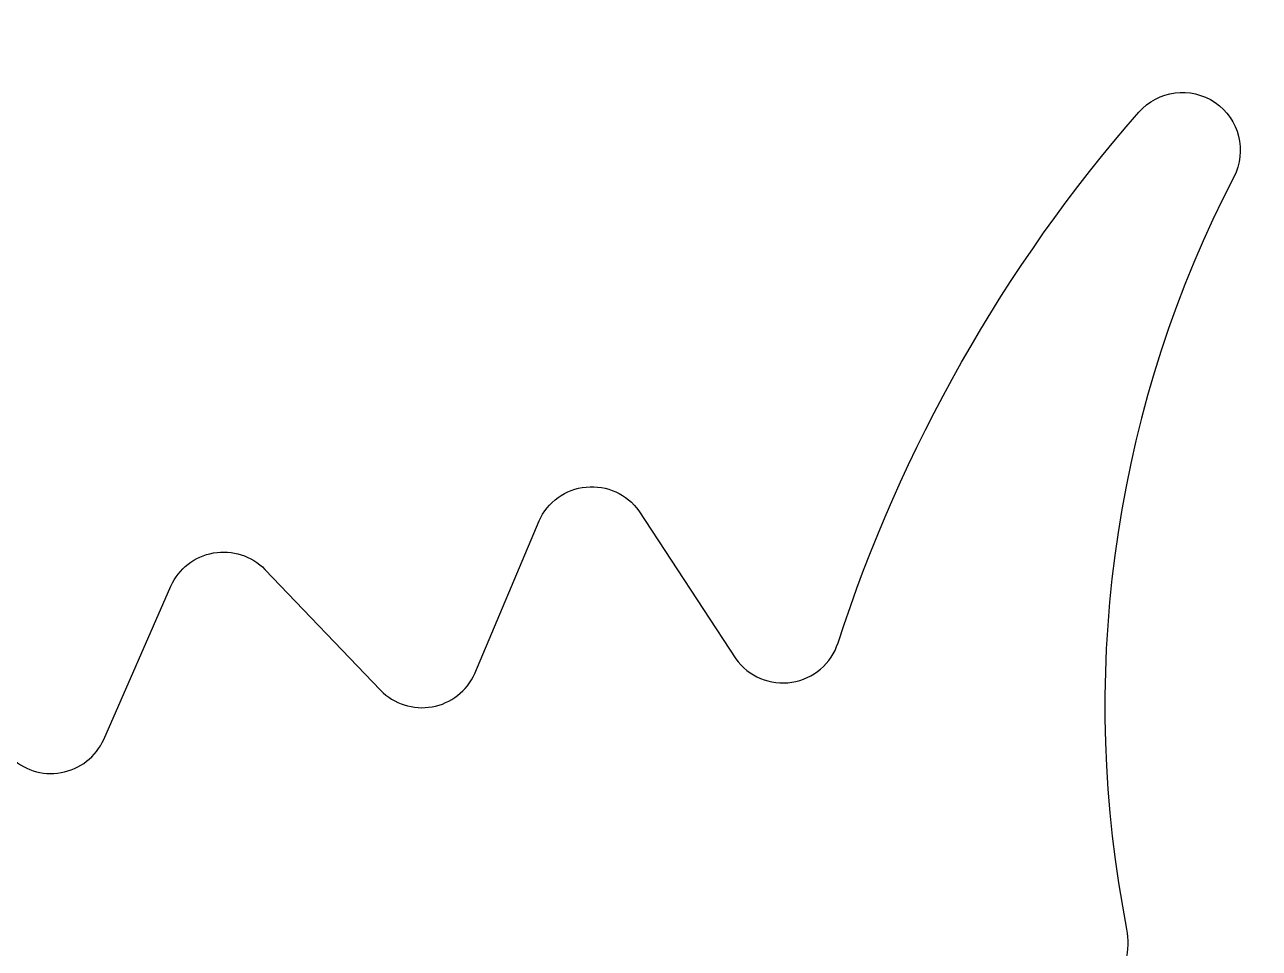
# Model space of a CAD drawing. Header units: millimetres. Extents: x -65527 to 8894748, y -37603 to 223697.
# Drawn here: x -29260.57 to -29254.08, y 101485.56 to 101490.42 of the extents above; entities that cross this region are included whole.
import ezdxf

# ---------------------------------------------------------------- set-up
doc = ezdxf.new("R2010")
doc.units = ezdxf.units.MM
doc.header["$LTSCALE"] = 10
doc.layers.add('Архитектура', color=251, linetype='Continuous')

msp = doc.modelspace()

# ---------------------------------------------------------------- linework, layer by layer
at = {"layer": 'Архитектура', "lineweight": 25, "transparency": 33554684}
msp.add_lwpolyline([(-29260.6539, 101486.5744, 0.527868), (-29260.1584, 101486.6622), (-29259.8058, 101487.4676, -0.527868), (-29259.3103, 101487.5555), (-29258.7024, 101486.9203, 0.527868), (-29258.2068, 101487.0081), (-29257.8692, 101487.8109, -0.57795), (-29257.3436, 101487.863), (-29256.8345, 101487.0864, 0.615334), (-29256.2967, 101487.1699, -0.101403), (-29254.7156, 101489.9589, -0.887085), (-29254.2154, 101489.618, 0.164997), (-29254.801, 101485.7852), (-29254.7798, 101485.6652, -0.414304), (-29255.1255, 101485.1705)], format="xyb", dxfattribs=at)
msp.add_lwpolyline([(-29260.6539, 101486.5744, 0.527868), (-29260.1584, 101486.6622), (-29259.8058, 101487.4676, -0.527868), (-29259.3103, 101487.5555), (-29258.7024, 101486.9203, 0.527868), (-29258.2068, 101487.0081), (-29257.8692, 101487.8109, -0.57795), (-29257.3436, 101487.863), (-29256.8345, 101487.0864, 0.615334), (-29256.2967, 101487.1699, -0.101403), (-29254.7156, 101489.9589, -0.887085), (-29254.2154, 101489.618, 0.164997), (-29254.801, 101485.7852), (-29254.7798, 101485.6652, -0.414304), (-29255.1255, 101485.1705)], format="xyb", dxfattribs=at)
msp.add_lwpolyline([(-29260.6539, 101486.5744, 0.527868), (-29260.1584, 101486.6622), (-29259.8058, 101487.4676, -0.527868), (-29259.3103, 101487.5555), (-29258.7024, 101486.9203, 0.527868), (-29258.2068, 101487.0081), (-29257.8692, 101487.8109, -0.57795), (-29257.3436, 101487.863), (-29256.8345, 101487.0864, 0.615334), (-29256.2967, 101487.1699, -0.101403), (-29254.7156, 101489.9589, -0.887085), (-29254.2154, 101489.618, 0.164997), (-29254.801, 101485.7852), (-29254.7798, 101485.6652, -0.414304), (-29255.1255, 101485.1705)], format="xyb", dxfattribs=at)
msp.add_lwpolyline([(-29260.6539, 101486.5744, 0.527868), (-29260.1584, 101486.6622), (-29259.8058, 101487.4676, -0.527868), (-29259.3103, 101487.5555), (-29258.7024, 101486.9203, 0.527868), (-29258.2068, 101487.0081), (-29257.8692, 101487.8109, -0.57795), (-29257.3436, 101487.863), (-29256.8345, 101487.0864, 0.615334), (-29256.2967, 101487.1699, -0.101403), (-29254.7156, 101489.9589, -0.887085), (-29254.2154, 101489.618, 0.164997), (-29254.801, 101485.7852), (-29254.7798, 101485.6652, -0.414304), (-29255.1255, 101485.1705)], format="xyb", dxfattribs=at)
msp.add_lwpolyline([(-29260.6539, 101486.5744, 0.527868), (-29260.1584, 101486.6622), (-29259.8058, 101487.4676, -0.527868), (-29259.3103, 101487.5555), (-29258.7024, 101486.9203, 0.527868), (-29258.2068, 101487.0081), (-29257.8692, 101487.8109, -0.57795), (-29257.3436, 101487.863), (-29256.8345, 101487.0864, 0.615334), (-29256.2967, 101487.1699, -0.101403), (-29254.7156, 101489.9589, -0.887085), (-29254.2154, 101489.618, 0.164997), (-29254.801, 101485.7852), (-29254.7798, 101485.6652, -0.414304), (-29255.1255, 101485.1705)], format="xyb", dxfattribs=at)
msp.add_lwpolyline([(-29260.6539, 101486.5744, 0.527868), (-29260.1584, 101486.6622), (-29259.8058, 101487.4676, -0.527868), (-29259.3103, 101487.5555), (-29258.7024, 101486.9203, 0.527868), (-29258.2068, 101487.0081), (-29257.8692, 101487.8109, -0.57795), (-29257.3436, 101487.863), (-29256.8345, 101487.0864, 0.615334), (-29256.2967, 101487.1699, -0.101403), (-29254.7156, 101489.9589, -0.887085), (-29254.2154, 101489.618, 0.164997), (-29254.801, 101485.7852), (-29254.7798, 101485.6652, -0.414304), (-29255.1255, 101485.1705)], format="xyb", dxfattribs=at)
msp.add_lwpolyline([(-29260.6539, 101486.5744, 0.527868), (-29260.1584, 101486.6622), (-29259.8058, 101487.4676, -0.527868), (-29259.3103, 101487.5555), (-29258.7024, 101486.9203, 0.527868), (-29258.2068, 101487.0081), (-29257.8692, 101487.8109, -0.57795), (-29257.3436, 101487.863), (-29256.8345, 101487.0864, 0.615334), (-29256.2967, 101487.1699, -0.101403), (-29254.7156, 101489.9589, -0.887085), (-29254.2154, 101489.618, 0.164997), (-29254.801, 101485.7852), (-29254.7798, 101485.6652, -0.414304), (-29255.1255, 101485.1705)], format="xyb", dxfattribs=at)
msp.add_lwpolyline([(-29260.6539, 101486.5744, 0.527868), (-29260.1584, 101486.6622), (-29259.8058, 101487.4676, -0.527868), (-29259.3103, 101487.5555), (-29258.7024, 101486.9203, 0.527868), (-29258.2068, 101487.0081), (-29257.8692, 101487.8109, -0.57795), (-29257.3436, 101487.863), (-29256.8345, 101487.0864, 0.615334), (-29256.2967, 101487.1699, -0.101403), (-29254.7156, 101489.9589, -0.887085), (-29254.2154, 101489.618, 0.164997), (-29254.801, 101485.7852), (-29254.7798, 101485.6652, -0.414304), (-29255.1255, 101485.1705)], format="xyb", dxfattribs=at)
msp.add_lwpolyline([(-29260.6539, 101486.5744, 0.527868), (-29260.1584, 101486.6622), (-29259.8058, 101487.4676, -0.527868), (-29259.3103, 101487.5555), (-29258.7024, 101486.9203, 0.527868), (-29258.2068, 101487.0081), (-29257.8692, 101487.8109, -0.57795), (-29257.3436, 101487.863), (-29256.8345, 101487.0864, 0.615334), (-29256.2967, 101487.1699, -0.101403), (-29254.7156, 101489.9589, -0.887085), (-29254.2154, 101489.618, 0.164997), (-29254.801, 101485.7852), (-29254.7798, 101485.6652, -0.414304), (-29255.1255, 101485.1705)], format="xyb", dxfattribs=at)
msp.add_lwpolyline([(-29260.6539, 101486.5744, 0.527868), (-29260.1584, 101486.6622), (-29259.8058, 101487.4676, -0.527868), (-29259.3103, 101487.5555), (-29258.7024, 101486.9203, 0.527868), (-29258.2068, 101487.0081), (-29257.8692, 101487.8109, -0.57795), (-29257.3436, 101487.863), (-29256.8345, 101487.0864, 0.615334), (-29256.2967, 101487.1699, -0.101403), (-29254.7156, 101489.9589, -0.887085), (-29254.2154, 101489.618, 0.164997), (-29254.801, 101485.7852), (-29254.7798, 101485.6652, -0.414304), (-29255.1255, 101485.1705)], format="xyb", dxfattribs=at)
msp.add_lwpolyline([(-29260.6539, 101486.5744, 0.527868), (-29260.1584, 101486.6622), (-29259.8058, 101487.4676, -0.527868), (-29259.3103, 101487.5555), (-29258.7024, 101486.9203, 0.527868), (-29258.2068, 101487.0081), (-29257.8692, 101487.8109, -0.57795), (-29257.3436, 101487.863), (-29256.8345, 101487.0864, 0.615334), (-29256.2967, 101487.1699, -0.101403), (-29254.7156, 101489.9589, -0.887085), (-29254.2154, 101489.618, 0.164997), (-29254.801, 101485.7852), (-29254.7798, 101485.6652, -0.414304), (-29255.1255, 101485.1705)], format="xyb", dxfattribs=at)
msp.add_lwpolyline([(-29260.6539, 101486.5744, 0.527868), (-29260.1584, 101486.6622), (-29259.8058, 101487.4676, -0.527868), (-29259.3103, 101487.5555), (-29258.7024, 101486.9203, 0.527868), (-29258.2068, 101487.0081), (-29257.8692, 101487.8109, -0.57795), (-29257.3436, 101487.863), (-29256.8345, 101487.0864, 0.615334), (-29256.2967, 101487.1699, -0.101403), (-29254.7156, 101489.9589, -0.887085), (-29254.2154, 101489.618, 0.164997), (-29254.801, 101485.7852), (-29254.7798, 101485.6652, -0.414304), (-29255.1255, 101485.1705)], format="xyb", dxfattribs=at)
msp.add_lwpolyline([(-29260.6539, 101486.5744, 0.527868), (-29260.1584, 101486.6622), (-29259.8058, 101487.4676, -0.527868), (-29259.3103, 101487.5555), (-29258.7024, 101486.9203, 0.527868), (-29258.2068, 101487.0081), (-29257.8692, 101487.8109, -0.57795), (-29257.3436, 101487.863), (-29256.8345, 101487.0864, 0.615334), (-29256.2967, 101487.1699, -0.101403), (-29254.7156, 101489.9589, -0.887085), (-29254.2154, 101489.618, 0.164997), (-29254.801, 101485.7852), (-29254.7798, 101485.6652, -0.414304), (-29255.1255, 101485.1705)], format="xyb", dxfattribs=at)
msp.add_lwpolyline([(-29260.6539, 101486.5744, 0.527868), (-29260.1584, 101486.6622), (-29259.8058, 101487.4676, -0.527868), (-29259.3103, 101487.5555), (-29258.7024, 101486.9203, 0.527868), (-29258.2068, 101487.0081), (-29257.8692, 101487.8109, -0.57795), (-29257.3436, 101487.863), (-29256.8345, 101487.0864, 0.615334), (-29256.2967, 101487.1699, -0.101403), (-29254.7156, 101489.9589, -0.887085), (-29254.2154, 101489.618, 0.164997), (-29254.801, 101485.7852), (-29254.7798, 101485.6652, -0.414304), (-29255.1255, 101485.1705)], format="xyb", dxfattribs=at)
msp.add_lwpolyline([(-29260.6539, 101486.5744, 0.527868), (-29260.1584, 101486.6622), (-29259.8058, 101487.4676, -0.527868), (-29259.3103, 101487.5555), (-29258.7024, 101486.9203, 0.527868), (-29258.2068, 101487.0081), (-29257.8692, 101487.8109, -0.57795), (-29257.3436, 101487.863), (-29256.8345, 101487.0864, 0.615334), (-29256.2967, 101487.1699, -0.101403), (-29254.7156, 101489.9589, -0.887085), (-29254.2154, 101489.618, 0.164997), (-29254.801, 101485.7852), (-29254.7798, 101485.6652, -0.414304), (-29255.1255, 101485.1705)], format="xyb", dxfattribs=at)
msp.add_lwpolyline([(-29260.6539, 101486.5744, 0.527868), (-29260.1584, 101486.6622), (-29259.8058, 101487.4676, -0.527868), (-29259.3103, 101487.5555), (-29258.7024, 101486.9203, 0.527868), (-29258.2068, 101487.0081), (-29257.8692, 101487.8109, -0.57795), (-29257.3436, 101487.863), (-29256.8345, 101487.0864, 0.615334), (-29256.2967, 101487.1699, -0.101403), (-29254.7156, 101489.9589, -0.887085), (-29254.2154, 101489.618, 0.164997), (-29254.801, 101485.7852), (-29254.7798, 101485.6652, -0.414304), (-29255.1255, 101485.1705)], format="xyb", dxfattribs=at)
msp.add_lwpolyline([(-29260.6539, 101486.5744, 0.527868), (-29260.1584, 101486.6622), (-29259.8058, 101487.4676, -0.527868), (-29259.3103, 101487.5555), (-29258.7024, 101486.9203, 0.527868), (-29258.2068, 101487.0081), (-29257.8692, 101487.8109, -0.57795), (-29257.3436, 101487.863), (-29256.8345, 101487.0864, 0.615334), (-29256.2967, 101487.1699, -0.101403), (-29254.7156, 101489.9589, -0.887085), (-29254.2154, 101489.618, 0.164997), (-29254.801, 101485.7852), (-29254.7798, 101485.6652, -0.414304), (-29255.1255, 101485.1705)], format="xyb", dxfattribs=at)
msp.add_lwpolyline([(-29260.6539, 101486.5744, 0.527868), (-29260.1584, 101486.6622), (-29259.8058, 101487.4676, -0.527868), (-29259.3103, 101487.5555), (-29258.7024, 101486.9203, 0.527868), (-29258.2068, 101487.0081), (-29257.8692, 101487.8109, -0.57795), (-29257.3436, 101487.863), (-29256.8345, 101487.0864, 0.615334), (-29256.2967, 101487.1699, -0.101403), (-29254.7156, 101489.9589, -0.887085), (-29254.2154, 101489.618, 0.164997), (-29254.801, 101485.7852), (-29254.7798, 101485.6652, -0.414304), (-29255.1255, 101485.1705)], format="xyb", dxfattribs=at)
msp.add_lwpolyline([(-29260.6539, 101486.5744, 0.527868), (-29260.1584, 101486.6622), (-29259.8058, 101487.4676, -0.527868), (-29259.3103, 101487.5555), (-29258.7024, 101486.9203, 0.527868), (-29258.2068, 101487.0081), (-29257.8692, 101487.8109, -0.57795), (-29257.3436, 101487.863), (-29256.8345, 101487.0864, 0.615334), (-29256.2967, 101487.1699, -0.101403), (-29254.7156, 101489.9589, -0.887085), (-29254.2154, 101489.618, 0.164997), (-29254.801, 101485.7852), (-29254.7798, 101485.6652, -0.414304), (-29255.1255, 101485.1705)], format="xyb", dxfattribs=at)
msp.add_lwpolyline([(-29260.6539, 101486.5744, 0.527868), (-29260.1584, 101486.6622), (-29259.8058, 101487.4676, -0.527868), (-29259.3103, 101487.5555), (-29258.7024, 101486.9203, 0.527868), (-29258.2068, 101487.0081), (-29257.8692, 101487.8109, -0.57795), (-29257.3436, 101487.863), (-29256.8345, 101487.0864, 0.615334), (-29256.2967, 101487.1699, -0.101403), (-29254.7156, 101489.9589, -0.887085), (-29254.2154, 101489.618, 0.164997), (-29254.801, 101485.7852), (-29254.7798, 101485.6652, -0.414304), (-29255.1255, 101485.1705)], format="xyb", dxfattribs=at)
msp.add_lwpolyline([(-29260.6539, 101486.5744, 0.527868), (-29260.1584, 101486.6622), (-29259.8058, 101487.4676, -0.527868), (-29259.3103, 101487.5555), (-29258.7024, 101486.9203, 0.527868), (-29258.2068, 101487.0081), (-29257.8692, 101487.8109, -0.57795), (-29257.3436, 101487.863), (-29256.8345, 101487.0864, 0.615334), (-29256.2967, 101487.1699, -0.101403), (-29254.7156, 101489.9589, -0.887085), (-29254.2154, 101489.618, 0.164997), (-29254.801, 101485.7852), (-29254.7798, 101485.6652, -0.414304), (-29255.1255, 101485.1705)], format="xyb", dxfattribs=at)
msp.add_lwpolyline([(-29260.6539, 101486.5744, 0.527868), (-29260.1584, 101486.6622), (-29259.8058, 101487.4676, -0.527868), (-29259.3103, 101487.5555), (-29258.7024, 101486.9203, 0.527868), (-29258.2068, 101487.0081), (-29257.8692, 101487.8109, -0.57795), (-29257.3436, 101487.863), (-29256.8345, 101487.0864, 0.615334), (-29256.2967, 101487.1699, -0.101403), (-29254.7156, 101489.9589, -0.887085), (-29254.2154, 101489.618, 0.164997), (-29254.801, 101485.7852), (-29254.7798, 101485.6652, -0.414304), (-29255.1255, 101485.1705)], format="xyb", dxfattribs=at)
msp.add_lwpolyline([(-29260.6539, 101486.5744, 0.527868), (-29260.1584, 101486.6622), (-29259.8058, 101487.4676, -0.527868), (-29259.3103, 101487.5555), (-29258.7024, 101486.9203, 0.527868), (-29258.2068, 101487.0081), (-29257.8692, 101487.8109, -0.57795), (-29257.3436, 101487.863), (-29256.8345, 101487.0864, 0.615334), (-29256.2967, 101487.1699, -0.101403), (-29254.7156, 101489.9589, -0.887085), (-29254.2154, 101489.618, 0.164997), (-29254.801, 101485.7852), (-29254.7798, 101485.6652, -0.414304), (-29255.1255, 101485.1705)], format="xyb", dxfattribs=at)
msp.add_lwpolyline([(-29260.6539, 101486.5744, 0.527868), (-29260.1584, 101486.6622), (-29259.8058, 101487.4676, -0.527868), (-29259.3103, 101487.5555), (-29258.7024, 101486.9203, 0.527868), (-29258.2068, 101487.0081), (-29257.8692, 101487.8109, -0.57795), (-29257.3436, 101487.863), (-29256.8345, 101487.0864, 0.615334), (-29256.2967, 101487.1699, -0.101403), (-29254.7156, 101489.9589, -0.887085), (-29254.2154, 101489.618, 0.164997), (-29254.801, 101485.7852), (-29254.7798, 101485.6652, -0.414304), (-29255.1255, 101485.1705)], format="xyb", dxfattribs=at)
msp.add_lwpolyline([(-29260.6539, 101486.5744, 0.527868), (-29260.1584, 101486.6622), (-29259.8058, 101487.4676, -0.527868), (-29259.3103, 101487.5555), (-29258.7024, 101486.9203, 0.527868), (-29258.2068, 101487.0081), (-29257.8692, 101487.8109, -0.57795), (-29257.3436, 101487.863), (-29256.8345, 101487.0864, 0.615334), (-29256.2967, 101487.1699, -0.101403), (-29254.7156, 101489.9589, -0.887085), (-29254.2154, 101489.618, 0.164997), (-29254.801, 101485.7852), (-29254.7798, 101485.6652, -0.414304), (-29255.1255, 101485.1705)], format="xyb", dxfattribs=at)
msp.add_lwpolyline([(-29260.6539, 101486.5744, 0.527868), (-29260.1584, 101486.6622), (-29259.8058, 101487.4676, -0.527868), (-29259.3103, 101487.5555), (-29258.7024, 101486.9203, 0.527868), (-29258.2068, 101487.0081), (-29257.8692, 101487.8109, -0.57795), (-29257.3436, 101487.863), (-29256.8345, 101487.0864, 0.615334), (-29256.2967, 101487.1699, -0.101403), (-29254.7156, 101489.9589, -0.887085), (-29254.2154, 101489.618, 0.164997), (-29254.801, 101485.7852), (-29254.7798, 101485.6652, -0.414304), (-29255.1255, 101485.1705)], format="xyb", dxfattribs=at)
msp.add_lwpolyline([(-29260.6539, 101486.5744, 0.527868), (-29260.1584, 101486.6622), (-29259.8058, 101487.4676, -0.527868), (-29259.3103, 101487.5555), (-29258.7024, 101486.9203, 0.527868), (-29258.2068, 101487.0081), (-29257.8692, 101487.8109, -0.57795), (-29257.3436, 101487.863), (-29256.8345, 101487.0864, 0.615334), (-29256.2967, 101487.1699, -0.101403), (-29254.7156, 101489.9589, -0.887085), (-29254.2154, 101489.618, 0.164997), (-29254.801, 101485.7852), (-29254.7798, 101485.6652, -0.414304), (-29255.1255, 101485.1705)], format="xyb", dxfattribs=at)
msp.add_lwpolyline([(-29260.6539, 101486.5744, 0.527868), (-29260.1584, 101486.6622), (-29259.8058, 101487.4676, -0.527868), (-29259.3103, 101487.5555), (-29258.7024, 101486.9203, 0.527868), (-29258.2068, 101487.0081), (-29257.8692, 101487.8109, -0.57795), (-29257.3436, 101487.863), (-29256.8345, 101487.0864, 0.615334), (-29256.2967, 101487.1699, -0.101403), (-29254.7156, 101489.9589, -0.887085), (-29254.2154, 101489.618, 0.164997), (-29254.801, 101485.7852), (-29254.7798, 101485.6652, -0.414304), (-29255.1255, 101485.1705)], format="xyb", dxfattribs=at)
msp.add_lwpolyline([(-29260.6539, 101486.5744, 0.527868), (-29260.1584, 101486.6622), (-29259.8058, 101487.4676, -0.527868), (-29259.3103, 101487.5555), (-29258.7024, 101486.9203, 0.527868), (-29258.2068, 101487.0081), (-29257.8692, 101487.8109, -0.57795), (-29257.3436, 101487.863), (-29256.8345, 101487.0864, 0.615334), (-29256.2967, 101487.1699, -0.101403), (-29254.7156, 101489.9589, -0.887085), (-29254.2154, 101489.618, 0.164997), (-29254.801, 101485.7852), (-29254.7798, 101485.6652, -0.414304), (-29255.1255, 101485.1705)], format="xyb", dxfattribs=at)
msp.add_lwpolyline([(-29260.6539, 101486.5744, 0.527868), (-29260.1584, 101486.6622), (-29259.8058, 101487.4676, -0.527868), (-29259.3103, 101487.5555), (-29258.7024, 101486.9203, 0.527868), (-29258.2068, 101487.0081), (-29257.8692, 101487.8109, -0.57795), (-29257.3436, 101487.863), (-29256.8345, 101487.0864, 0.615334), (-29256.2967, 101487.1699, -0.101403), (-29254.7156, 101489.9589, -0.887085), (-29254.2154, 101489.618, 0.164997), (-29254.801, 101485.7852), (-29254.7798, 101485.6652, -0.414304), (-29255.1255, 101485.1705)], format="xyb", dxfattribs=at)
msp.add_lwpolyline([(-29260.6539, 101486.5744, 0.527868), (-29260.1584, 101486.6622), (-29259.8058, 101487.4676, -0.527868), (-29259.3103, 101487.5555), (-29258.7024, 101486.9203, 0.527868), (-29258.2068, 101487.0081), (-29257.8692, 101487.8109, -0.57795), (-29257.3436, 101487.863), (-29256.8345, 101487.0864, 0.615334), (-29256.2967, 101487.1699, -0.101403), (-29254.7156, 101489.9589, -0.887085), (-29254.2154, 101489.618, 0.164997), (-29254.801, 101485.7852), (-29254.7798, 101485.6652, -0.414304), (-29255.1255, 101485.1705)], format="xyb", dxfattribs=at)
msp.add_lwpolyline([(-29260.6539, 101486.5744, 0.527868), (-29260.1584, 101486.6622), (-29259.8058, 101487.4676, -0.527868), (-29259.3103, 101487.5555), (-29258.7024, 101486.9203, 0.527868), (-29258.2068, 101487.0081), (-29257.8692, 101487.8109, -0.57795), (-29257.3436, 101487.863), (-29256.8345, 101487.0864, 0.615334), (-29256.2967, 101487.1699, -0.101403), (-29254.7156, 101489.9589, -0.887085), (-29254.2154, 101489.618, 0.164997), (-29254.801, 101485.7852), (-29254.7798, 101485.6652, -0.414304), (-29255.1255, 101485.1705)], format="xyb", dxfattribs=at)
msp.add_lwpolyline([(-29260.6539, 101486.5744, 0.527868), (-29260.1584, 101486.6622), (-29259.8058, 101487.4676, -0.527868), (-29259.3103, 101487.5555), (-29258.7024, 101486.9203, 0.527868), (-29258.2068, 101487.0081), (-29257.8692, 101487.8109, -0.57795), (-29257.3436, 101487.863), (-29256.8345, 101487.0864, 0.615334), (-29256.2967, 101487.1699, -0.101403), (-29254.7156, 101489.9589, -0.887085), (-29254.2154, 101489.618, 0.164997), (-29254.801, 101485.7852), (-29254.7798, 101485.6652, -0.414304), (-29255.1255, 101485.1705)], format="xyb", dxfattribs=at)
msp.add_lwpolyline([(-29260.6539, 101486.5744, 0.527868), (-29260.1584, 101486.6622), (-29259.8058, 101487.4676, -0.527868), (-29259.3103, 101487.5555), (-29258.7024, 101486.9203, 0.527868), (-29258.2068, 101487.0081), (-29257.8692, 101487.8109, -0.57795), (-29257.3436, 101487.863), (-29256.8345, 101487.0864, 0.615334), (-29256.2967, 101487.1699, -0.101403), (-29254.7156, 101489.9589, -0.887085), (-29254.2154, 101489.618, 0.164997), (-29254.801, 101485.7852), (-29254.7798, 101485.6652, -0.414304), (-29255.1255, 101485.1705)], format="xyb", dxfattribs=at)
msp.add_lwpolyline([(-29260.6539, 101486.5744, 0.527868), (-29260.1584, 101486.6622), (-29259.8058, 101487.4676, -0.527868), (-29259.3103, 101487.5555), (-29258.7024, 101486.9203, 0.527868), (-29258.2068, 101487.0081), (-29257.8692, 101487.8109, -0.57795), (-29257.3436, 101487.863), (-29256.8345, 101487.0864, 0.615334), (-29256.2967, 101487.1699, -0.101403), (-29254.7156, 101489.9589, -0.887085), (-29254.2154, 101489.618, 0.164997), (-29254.801, 101485.7852), (-29254.7798, 101485.6652, -0.414304), (-29255.1255, 101485.1705)], format="xyb", dxfattribs=at)
msp.add_lwpolyline([(-29260.6539, 101486.5744, 0.527868), (-29260.1584, 101486.6622), (-29259.8058, 101487.4676, -0.527868), (-29259.3103, 101487.5555), (-29258.7024, 101486.9203, 0.527868), (-29258.2068, 101487.0081), (-29257.8692, 101487.8109, -0.57795), (-29257.3436, 101487.863), (-29256.8345, 101487.0864, 0.615334), (-29256.2967, 101487.1699, -0.101403), (-29254.7156, 101489.9589, -0.887085), (-29254.2154, 101489.618, 0.164997), (-29254.801, 101485.7852), (-29254.7798, 101485.6652, -0.414304), (-29255.1255, 101485.1705)], format="xyb", dxfattribs=at)
msp.add_lwpolyline([(-29260.6539, 101486.5744, 0.527868), (-29260.1584, 101486.6622), (-29259.8058, 101487.4676, -0.527868), (-29259.3103, 101487.5555), (-29258.7024, 101486.9203, 0.527868), (-29258.2068, 101487.0081), (-29257.8692, 101487.8109, -0.57795), (-29257.3436, 101487.863), (-29256.8345, 101487.0864, 0.615334), (-29256.2967, 101487.1699, -0.101403), (-29254.7156, 101489.9589, -0.887085), (-29254.2154, 101489.618, 0.164997), (-29254.801, 101485.7852), (-29254.7798, 101485.6652, -0.414304), (-29255.1255, 101485.1705)], format="xyb", dxfattribs=at)
msp.add_lwpolyline([(-29260.6539, 101486.5744, 0.527868), (-29260.1584, 101486.6622), (-29259.8058, 101487.4676, -0.527868), (-29259.3103, 101487.5555), (-29258.7024, 101486.9203, 0.527868), (-29258.2068, 101487.0081), (-29257.8692, 101487.8109, -0.57795), (-29257.3436, 101487.863), (-29256.8345, 101487.0864, 0.615334), (-29256.2967, 101487.1699, -0.101403), (-29254.7156, 101489.9589, -0.887085), (-29254.2154, 101489.618, 0.164997), (-29254.801, 101485.7852), (-29254.7798, 101485.6652, -0.414304), (-29255.1255, 101485.1705)], format="xyb", dxfattribs=at)
msp.add_lwpolyline([(-29260.6539, 101486.5744, 0.527868), (-29260.1584, 101486.6622), (-29259.8058, 101487.4676, -0.527868), (-29259.3103, 101487.5555), (-29258.7024, 101486.9203, 0.527868), (-29258.2068, 101487.0081), (-29257.8692, 101487.8109, -0.57795), (-29257.3436, 101487.863), (-29256.8345, 101487.0864, 0.615334), (-29256.2967, 101487.1699, -0.101403), (-29254.7156, 101489.9589, -0.887085), (-29254.2154, 101489.618, 0.164997), (-29254.801, 101485.7852), (-29254.7798, 101485.6652, -0.414304), (-29255.1255, 101485.1705)], format="xyb", dxfattribs=at)
msp.add_lwpolyline([(-29260.6539, 101486.5744, 0.527868), (-29260.1584, 101486.6622), (-29259.8058, 101487.4676, -0.527868), (-29259.3103, 101487.5555), (-29258.7024, 101486.9203, 0.527868), (-29258.2068, 101487.0081), (-29257.8692, 101487.8109, -0.57795), (-29257.3436, 101487.863), (-29256.8345, 101487.0864, 0.615334), (-29256.2967, 101487.1699, -0.101403), (-29254.7156, 101489.9589, -0.887085), (-29254.2154, 101489.618, 0.164997), (-29254.801, 101485.7852), (-29254.7798, 101485.6652, -0.414304), (-29255.1255, 101485.1705)], format="xyb", dxfattribs=at)
msp.add_lwpolyline([(-29260.6539, 101486.5744, 0.527868), (-29260.1584, 101486.6622), (-29259.8058, 101487.4676, -0.527868), (-29259.3103, 101487.5555), (-29258.7024, 101486.9203, 0.527868), (-29258.2068, 101487.0081), (-29257.8692, 101487.8109, -0.57795), (-29257.3436, 101487.863), (-29256.8345, 101487.0864, 0.615334), (-29256.2967, 101487.1699, -0.101403), (-29254.7156, 101489.9589, -0.887085), (-29254.2154, 101489.618, 0.164997), (-29254.801, 101485.7852), (-29254.7798, 101485.6652, -0.414304), (-29255.1255, 101485.1705)], format="xyb", dxfattribs=at)
msp.add_lwpolyline([(-29260.6539, 101486.5744, 0.527868), (-29260.1584, 101486.6622), (-29259.8058, 101487.4676, -0.527868), (-29259.3103, 101487.5555), (-29258.7024, 101486.9203, 0.527868), (-29258.2068, 101487.0081), (-29257.8692, 101487.8109, -0.57795), (-29257.3436, 101487.863), (-29256.8345, 101487.0864, 0.615334), (-29256.2967, 101487.1699, -0.101403), (-29254.7156, 101489.9589, -0.887085), (-29254.2154, 101489.618, 0.164997), (-29254.801, 101485.7852), (-29254.7798, 101485.6652, -0.414304), (-29255.1255, 101485.1705)], format="xyb", dxfattribs=at)
msp.add_lwpolyline([(-29260.6539, 101486.5744, 0.527868), (-29260.1584, 101486.6622), (-29259.8058, 101487.4676, -0.527868), (-29259.3103, 101487.5555), (-29258.7024, 101486.9203, 0.527868), (-29258.2068, 101487.0081), (-29257.8692, 101487.8109, -0.57795), (-29257.3436, 101487.863), (-29256.8345, 101487.0864, 0.615334), (-29256.2967, 101487.1699, -0.101403), (-29254.7156, 101489.9589, -0.887085), (-29254.2154, 101489.618, 0.164997), (-29254.801, 101485.7852), (-29254.7798, 101485.6652, -0.414304), (-29255.1255, 101485.1705)], format="xyb", dxfattribs=at)
msp.add_lwpolyline([(-29260.6539, 101486.5744, 0.527868), (-29260.1584, 101486.6622), (-29259.8058, 101487.4676, -0.527868), (-29259.3103, 101487.5555), (-29258.7024, 101486.9203, 0.527868), (-29258.2068, 101487.0081), (-29257.8692, 101487.8109, -0.57795), (-29257.3436, 101487.863), (-29256.8345, 101487.0864, 0.615334), (-29256.2967, 101487.1699, -0.101403), (-29254.7156, 101489.9589, -0.887085), (-29254.2154, 101489.618, 0.164997), (-29254.801, 101485.7852), (-29254.7798, 101485.6652, -0.414304), (-29255.1255, 101485.1705)], format="xyb", dxfattribs=at)
msp.add_lwpolyline([(-29260.6539, 101486.5744, 0.527868), (-29260.1584, 101486.6622), (-29259.8058, 101487.4676, -0.527868), (-29259.3103, 101487.5555), (-29258.7024, 101486.9203, 0.527868), (-29258.2068, 101487.0081), (-29257.8692, 101487.8109, -0.57795), (-29257.3436, 101487.863), (-29256.8345, 101487.0864, 0.615334), (-29256.2967, 101487.1699, -0.101403), (-29254.7156, 101489.9589, -0.887085), (-29254.2154, 101489.618, 0.164997), (-29254.801, 101485.7852), (-29254.7798, 101485.6652, -0.414304), (-29255.1255, 101485.1705)], format="xyb", dxfattribs=at)
msp.add_lwpolyline([(-29260.6539, 101486.5744, 0.527868), (-29260.1584, 101486.6622), (-29259.8058, 101487.4676, -0.527868), (-29259.3103, 101487.5555), (-29258.7024, 101486.9203, 0.527868), (-29258.2068, 101487.0081), (-29257.8692, 101487.8109, -0.57795), (-29257.3436, 101487.863), (-29256.8345, 101487.0864, 0.615334), (-29256.2967, 101487.1699, -0.101403), (-29254.7156, 101489.9589, -0.887085), (-29254.2154, 101489.618, 0.164997), (-29254.801, 101485.7852), (-29254.7798, 101485.6652, -0.414304), (-29255.1255, 101485.1705)], format="xyb", dxfattribs=at)
msp.add_lwpolyline([(-29260.6539, 101486.5744, 0.527868), (-29260.1584, 101486.6622), (-29259.8058, 101487.4676, -0.527868), (-29259.3103, 101487.5555), (-29258.7024, 101486.9203, 0.527868), (-29258.2068, 101487.0081), (-29257.8692, 101487.8109, -0.57795), (-29257.3436, 101487.863), (-29256.8345, 101487.0864, 0.615334), (-29256.2967, 101487.1699, -0.101403), (-29254.7156, 101489.9589, -0.887085), (-29254.2154, 101489.618, 0.164997), (-29254.801, 101485.7852), (-29254.7798, 101485.6652, -0.414304), (-29255.1255, 101485.1705)], format="xyb", dxfattribs=at)
msp.add_lwpolyline([(-29260.6539, 101486.5744, 0.527868), (-29260.1584, 101486.6622), (-29259.8058, 101487.4676, -0.527868), (-29259.3103, 101487.5555), (-29258.7024, 101486.9203, 0.527868), (-29258.2068, 101487.0081), (-29257.8692, 101487.8109, -0.57795), (-29257.3436, 101487.863), (-29256.8345, 101487.0864, 0.615334), (-29256.2967, 101487.1699, -0.101403), (-29254.7156, 101489.9589, -0.887085), (-29254.2154, 101489.618, 0.164997), (-29254.801, 101485.7852), (-29254.7798, 101485.6652, -0.414304), (-29255.1255, 101485.1705)], format="xyb", dxfattribs=at)
msp.add_lwpolyline([(-29260.6539, 101486.5744, 0.527868), (-29260.1584, 101486.6622), (-29259.8058, 101487.4676, -0.527868), (-29259.3103, 101487.5555), (-29258.7024, 101486.9203, 0.527868), (-29258.2068, 101487.0081), (-29257.8692, 101487.8109, -0.57795), (-29257.3436, 101487.863), (-29256.8345, 101487.0864, 0.615334), (-29256.2967, 101487.1699, -0.101403), (-29254.7156, 101489.9589, -0.887085), (-29254.2154, 101489.618, 0.164997), (-29254.801, 101485.7852), (-29254.7798, 101485.6652, -0.414304), (-29255.1255, 101485.1705)], format="xyb", dxfattribs=at)
msp.add_lwpolyline([(-29260.6539, 101486.5744, 0.527868), (-29260.1584, 101486.6622), (-29259.8058, 101487.4676, -0.527868), (-29259.3103, 101487.5555), (-29258.7024, 101486.9203, 0.527868), (-29258.2068, 101487.0081), (-29257.8692, 101487.8109, -0.57795), (-29257.3436, 101487.863), (-29256.8345, 101487.0864, 0.615334), (-29256.2967, 101487.1699, -0.101403), (-29254.7156, 101489.9589, -0.887085), (-29254.2154, 101489.618, 0.164997), (-29254.801, 101485.7852), (-29254.7798, 101485.6652, -0.414304), (-29255.1255, 101485.1705)], format="xyb", dxfattribs=at)
msp.add_lwpolyline([(-29260.6539, 101486.5744, 0.527868), (-29260.1584, 101486.6622), (-29259.8058, 101487.4676, -0.527868), (-29259.3103, 101487.5555), (-29258.7024, 101486.9203, 0.527868), (-29258.2068, 101487.0081), (-29257.8692, 101487.8109, -0.57795), (-29257.3436, 101487.863), (-29256.8345, 101487.0864, 0.615334), (-29256.2967, 101487.1699, -0.101403), (-29254.7156, 101489.9589, -0.887085), (-29254.2154, 101489.618, 0.164997), (-29254.801, 101485.7852), (-29254.7798, 101485.6652, -0.414304), (-29255.1255, 101485.1705)], format="xyb", dxfattribs=at)
msp.add_lwpolyline([(-29260.6539, 101486.5744, 0.527868), (-29260.1584, 101486.6622), (-29259.8058, 101487.4676, -0.527868), (-29259.3103, 101487.5555), (-29258.7024, 101486.9203, 0.527868), (-29258.2068, 101487.0081), (-29257.8692, 101487.8109, -0.57795), (-29257.3436, 101487.863), (-29256.8345, 101487.0864, 0.615334), (-29256.2967, 101487.1699, -0.101403), (-29254.7156, 101489.9589, -0.887085), (-29254.2154, 101489.618, 0.164997), (-29254.801, 101485.7852), (-29254.7798, 101485.6652, -0.414304), (-29255.1255, 101485.1705)], format="xyb", dxfattribs=at)
msp.add_lwpolyline([(-29260.6539, 101486.5744, 0.527868), (-29260.1584, 101486.6622), (-29259.8058, 101487.4676, -0.527868), (-29259.3103, 101487.5555), (-29258.7024, 101486.9203, 0.527868), (-29258.2068, 101487.0081), (-29257.8692, 101487.8109, -0.57795), (-29257.3436, 101487.863), (-29256.8345, 101487.0864, 0.615334), (-29256.2967, 101487.1699, -0.101403), (-29254.7156, 101489.9589, -0.887085), (-29254.2154, 101489.618, 0.164997), (-29254.801, 101485.7852), (-29254.7798, 101485.6652, -0.414304), (-29255.1255, 101485.1705)], format="xyb", dxfattribs=at)
msp.add_lwpolyline([(-29260.6539, 101486.5744, 0.527868), (-29260.1584, 101486.6622), (-29259.8058, 101487.4676, -0.527868), (-29259.3103, 101487.5555), (-29258.7024, 101486.9203, 0.527868), (-29258.2068, 101487.0081), (-29257.8692, 101487.8109, -0.57795), (-29257.3436, 101487.863), (-29256.8345, 101487.0864, 0.615334), (-29256.2967, 101487.1699, -0.101403), (-29254.7156, 101489.9589, -0.887085), (-29254.2154, 101489.618, 0.164997), (-29254.801, 101485.7852), (-29254.7798, 101485.6652, -0.414304), (-29255.1255, 101485.1705)], format="xyb", dxfattribs=at)
msp.add_lwpolyline([(-29260.6539, 101486.5744, 0.527868), (-29260.1584, 101486.6622), (-29259.8058, 101487.4676, -0.527868), (-29259.3103, 101487.5555), (-29258.7024, 101486.9203, 0.527868), (-29258.2068, 101487.0081), (-29257.8692, 101487.8109, -0.57795), (-29257.3436, 101487.863), (-29256.8345, 101487.0864, 0.615334), (-29256.2967, 101487.1699, -0.101403), (-29254.7156, 101489.9589, -0.887085), (-29254.2154, 101489.618, 0.164997), (-29254.801, 101485.7852), (-29254.7798, 101485.6652, -0.414304), (-29255.1255, 101485.1705)], format="xyb", dxfattribs=at)
msp.add_lwpolyline([(-29260.6539, 101486.5744, 0.527868), (-29260.1584, 101486.6622), (-29259.8058, 101487.4676, -0.527868), (-29259.3103, 101487.5555), (-29258.7024, 101486.9203, 0.527868), (-29258.2068, 101487.0081), (-29257.8692, 101487.8109, -0.57795), (-29257.3436, 101487.863), (-29256.8345, 101487.0864, 0.615334), (-29256.2967, 101487.1699, -0.101403), (-29254.7156, 101489.9589, -0.887085), (-29254.2154, 101489.618, 0.164997), (-29254.801, 101485.7852), (-29254.7798, 101485.6652, -0.414304), (-29255.1255, 101485.1705)], format="xyb", dxfattribs=at)
msp.add_lwpolyline([(-29260.6539, 101486.5744, 0.527868), (-29260.1584, 101486.6622), (-29259.8058, 101487.4676, -0.527868), (-29259.3103, 101487.5555), (-29258.7024, 101486.9203, 0.527868), (-29258.2068, 101487.0081), (-29257.8692, 101487.8109, -0.57795), (-29257.3436, 101487.863), (-29256.8345, 101487.0864, 0.615334), (-29256.2967, 101487.1699, -0.101403), (-29254.7156, 101489.9589, -0.887085), (-29254.2154, 101489.618, 0.164997), (-29254.801, 101485.7852), (-29254.7798, 101485.6652, -0.414304), (-29255.1255, 101485.1705)], format="xyb", dxfattribs=at)
msp.add_lwpolyline([(-29260.6539, 101486.5744, 0.527868), (-29260.1584, 101486.6622), (-29259.8058, 101487.4676, -0.527868), (-29259.3103, 101487.5555), (-29258.7024, 101486.9203, 0.527868), (-29258.2068, 101487.0081), (-29257.8692, 101487.8109, -0.57795), (-29257.3436, 101487.863), (-29256.8345, 101487.0864, 0.615334), (-29256.2967, 101487.1699, -0.101403), (-29254.7156, 101489.9589, -0.887085), (-29254.2154, 101489.618, 0.164997), (-29254.801, 101485.7852), (-29254.7798, 101485.6652, -0.414304), (-29255.1255, 101485.1705)], format="xyb", dxfattribs=at)
msp.add_lwpolyline([(-29260.6539, 101486.5744, 0.527868), (-29260.1584, 101486.6622), (-29259.8058, 101487.4676, -0.527868), (-29259.3103, 101487.5555), (-29258.7024, 101486.9203, 0.527868), (-29258.2068, 101487.0081), (-29257.8692, 101487.8109, -0.57795), (-29257.3436, 101487.863), (-29256.8345, 101487.0864, 0.615334), (-29256.2967, 101487.1699, -0.101403), (-29254.7156, 101489.9589, -0.887085), (-29254.2154, 101489.618, 0.164997), (-29254.801, 101485.7852), (-29254.7798, 101485.6652, -0.414304), (-29255.1255, 101485.1705)], format="xyb", dxfattribs=at)
msp.add_lwpolyline([(-29260.6539, 101486.5744, 0.527868), (-29260.1584, 101486.6622), (-29259.8058, 101487.4676, -0.527868), (-29259.3103, 101487.5555), (-29258.7024, 101486.9203, 0.527868), (-29258.2068, 101487.0081), (-29257.8692, 101487.8109, -0.57795), (-29257.3436, 101487.863), (-29256.8345, 101487.0864, 0.615334), (-29256.2967, 101487.1699, -0.101403), (-29254.7156, 101489.9589, -0.887085), (-29254.2154, 101489.618, 0.164997), (-29254.801, 101485.7852), (-29254.7798, 101485.6652, -0.414304), (-29255.1255, 101485.1705)], format="xyb", dxfattribs=at)
msp.add_lwpolyline([(-29260.6539, 101486.5744, 0.527868), (-29260.1584, 101486.6622), (-29259.8058, 101487.4676, -0.527868), (-29259.3103, 101487.5555), (-29258.7024, 101486.9203, 0.527868), (-29258.2068, 101487.0081), (-29257.8692, 101487.8109, -0.57795), (-29257.3436, 101487.863), (-29256.8345, 101487.0864, 0.615334), (-29256.2967, 101487.1699, -0.101403), (-29254.7156, 101489.9589, -0.887085), (-29254.2154, 101489.618, 0.164997), (-29254.801, 101485.7852), (-29254.7798, 101485.6652, -0.414304), (-29255.1255, 101485.1705)], format="xyb", dxfattribs=at)
msp.add_lwpolyline([(-29260.6539, 101486.5744, 0.527868), (-29260.1584, 101486.6622), (-29259.8058, 101487.4676, -0.527868), (-29259.3103, 101487.5555), (-29258.7024, 101486.9203, 0.527868), (-29258.2068, 101487.0081), (-29257.8692, 101487.8109, -0.57795), (-29257.3436, 101487.863), (-29256.8345, 101487.0864, 0.615334), (-29256.2967, 101487.1699, -0.101403), (-29254.7156, 101489.9589, -0.887085), (-29254.2154, 101489.618, 0.164997), (-29254.801, 101485.7852), (-29254.7798, 101485.6652, -0.414304), (-29255.1255, 101485.1705)], format="xyb", dxfattribs=at)
msp.add_lwpolyline([(-29260.6539, 101486.5744, 0.527868), (-29260.1584, 101486.6622), (-29259.8058, 101487.4676, -0.527868), (-29259.3103, 101487.5555), (-29258.7024, 101486.9203, 0.527868), (-29258.2068, 101487.0081), (-29257.8692, 101487.8109, -0.57795), (-29257.3436, 101487.863), (-29256.8345, 101487.0864, 0.615334), (-29256.2967, 101487.1699, -0.101403), (-29254.7156, 101489.9589, -0.887085), (-29254.2154, 101489.618, 0.164997), (-29254.801, 101485.7852), (-29254.7798, 101485.6652, -0.414304), (-29255.1255, 101485.1705)], format="xyb", dxfattribs=at)
msp.add_lwpolyline([(-29260.6539, 101486.5744, 0.527868), (-29260.1584, 101486.6622), (-29259.8058, 101487.4676, -0.527868), (-29259.3103, 101487.5555), (-29258.7024, 101486.9203, 0.527868), (-29258.2068, 101487.0081), (-29257.8692, 101487.8109, -0.57795), (-29257.3436, 101487.863), (-29256.8345, 101487.0864, 0.615334), (-29256.2967, 101487.1699, -0.101403), (-29254.7156, 101489.9589, -0.887085), (-29254.2154, 101489.618, 0.164997), (-29254.801, 101485.7852), (-29254.7798, 101485.6652, -0.414304), (-29255.1255, 101485.1705)], format="xyb", dxfattribs=at)
msp.add_lwpolyline([(-29260.6539, 101486.5744, 0.527868), (-29260.1584, 101486.6622), (-29259.8058, 101487.4676, -0.527868), (-29259.3103, 101487.5555), (-29258.7024, 101486.9203, 0.527868), (-29258.2068, 101487.0081), (-29257.8692, 101487.8109, -0.57795), (-29257.3436, 101487.863), (-29256.8345, 101487.0864, 0.615334), (-29256.2967, 101487.1699, -0.101403), (-29254.7156, 101489.9589, -0.887085), (-29254.2154, 101489.618, 0.164997), (-29254.801, 101485.7852), (-29254.7798, 101485.6652, -0.414304), (-29255.1255, 101485.1705)], format="xyb", dxfattribs=at)
msp.add_lwpolyline([(-29260.6539, 101486.5744, 0.527868), (-29260.1584, 101486.6622), (-29259.8058, 101487.4676, -0.527868), (-29259.3103, 101487.5555), (-29258.7024, 101486.9203, 0.527868), (-29258.2068, 101487.0081), (-29257.8692, 101487.8109, -0.57795), (-29257.3436, 101487.863), (-29256.8345, 101487.0864, 0.615334), (-29256.2967, 101487.1699, -0.101403), (-29254.7156, 101489.9589, -0.887085), (-29254.2154, 101489.618, 0.164997), (-29254.801, 101485.7852), (-29254.7798, 101485.6652, -0.414304), (-29255.1255, 101485.1705)], format="xyb", dxfattribs=at)
msp.add_lwpolyline([(-29260.6539, 101486.5744, 0.527868), (-29260.1584, 101486.6622), (-29259.8058, 101487.4676, -0.527868), (-29259.3103, 101487.5555), (-29258.7024, 101486.9203, 0.527868), (-29258.2068, 101487.0081), (-29257.8692, 101487.8109, -0.57795), (-29257.3436, 101487.863), (-29256.8345, 101487.0864, 0.615334), (-29256.2967, 101487.1699, -0.101403), (-29254.7156, 101489.9589, -0.887085), (-29254.2154, 101489.618, 0.164997), (-29254.801, 101485.7852), (-29254.7798, 101485.6652, -0.414304), (-29255.1255, 101485.1705)], format="xyb", dxfattribs=at)
msp.add_lwpolyline([(-29260.6539, 101486.5744, 0.527868), (-29260.1584, 101486.6622), (-29259.8058, 101487.4676, -0.527868), (-29259.3103, 101487.5555), (-29258.7024, 101486.9203, 0.527868), (-29258.2068, 101487.0081), (-29257.8692, 101487.8109, -0.57795), (-29257.3436, 101487.863), (-29256.8345, 101487.0864, 0.615334), (-29256.2967, 101487.1699, -0.101403), (-29254.7156, 101489.9589, -0.887085), (-29254.2154, 101489.618, 0.164997), (-29254.801, 101485.7852), (-29254.7798, 101485.6652, -0.414304), (-29255.1255, 101485.1705)], format="xyb", dxfattribs=at)
msp.add_lwpolyline([(-29260.6539, 101486.5744, 0.527868), (-29260.1584, 101486.6622), (-29259.8058, 101487.4676, -0.527868), (-29259.3103, 101487.5555), (-29258.7024, 101486.9203, 0.527868), (-29258.2068, 101487.0081), (-29257.8692, 101487.8109, -0.57795), (-29257.3436, 101487.863), (-29256.8345, 101487.0864, 0.615334), (-29256.2967, 101487.1699, -0.101403), (-29254.7156, 101489.9589, -0.887085), (-29254.2154, 101489.618, 0.164997), (-29254.801, 101485.7852), (-29254.7798, 101485.6652, -0.414304), (-29255.1255, 101485.1705)], format="xyb", dxfattribs=at)
msp.add_lwpolyline([(-29260.6539, 101486.5744, 0.527868), (-29260.1584, 101486.6622), (-29259.8058, 101487.4676, -0.527868), (-29259.3103, 101487.5555), (-29258.7024, 101486.9203, 0.527868), (-29258.2068, 101487.0081), (-29257.8692, 101487.8109, -0.57795), (-29257.3436, 101487.863), (-29256.8345, 101487.0864, 0.615334), (-29256.2967, 101487.1699, -0.101403), (-29254.7156, 101489.9589, -0.887085), (-29254.2154, 101489.618, 0.164997), (-29254.801, 101485.7852), (-29254.7798, 101485.6652, -0.414304), (-29255.1255, 101485.1705)], format="xyb", dxfattribs=at)
msp.add_lwpolyline([(-29260.6539, 101486.5744, 0.527868), (-29260.1584, 101486.6622), (-29259.8058, 101487.4676, -0.527868), (-29259.3103, 101487.5555), (-29258.7024, 101486.9203, 0.527868), (-29258.2068, 101487.0081), (-29257.8692, 101487.8109, -0.57795), (-29257.3436, 101487.863), (-29256.8345, 101487.0864, 0.615334), (-29256.2967, 101487.1699, -0.101403), (-29254.7156, 101489.9589, -0.887085), (-29254.2154, 101489.618, 0.164997), (-29254.801, 101485.7852), (-29254.7798, 101485.6652, -0.414304), (-29255.1255, 101485.1705)], format="xyb", dxfattribs=at)
msp.add_lwpolyline([(-29260.6539, 101486.5744, 0.527868), (-29260.1584, 101486.6622), (-29259.8058, 101487.4676, -0.527868), (-29259.3103, 101487.5555), (-29258.7024, 101486.9203, 0.527868), (-29258.2068, 101487.0081), (-29257.8692, 101487.8109, -0.57795), (-29257.3436, 101487.863), (-29256.8345, 101487.0864, 0.615334), (-29256.2967, 101487.1699, -0.101403), (-29254.7156, 101489.9589, -0.887085), (-29254.2154, 101489.618, 0.164997), (-29254.801, 101485.7852), (-29254.7798, 101485.6652, -0.414304), (-29255.1255, 101485.1705)], format="xyb", dxfattribs=at)
msp.add_lwpolyline([(-29260.6539, 101486.5744, 0.527868), (-29260.1584, 101486.6622), (-29259.8058, 101487.4676, -0.527868), (-29259.3103, 101487.5555), (-29258.7024, 101486.9203, 0.527868), (-29258.2068, 101487.0081), (-29257.8692, 101487.8109, -0.57795), (-29257.3436, 101487.863), (-29256.8345, 101487.0864, 0.615334), (-29256.2967, 101487.1699, -0.101403), (-29254.7156, 101489.9589, -0.887085), (-29254.2154, 101489.618, 0.164997), (-29254.801, 101485.7852), (-29254.7798, 101485.6652, -0.414304), (-29255.1255, 101485.1705)], format="xyb", dxfattribs=at)
msp.add_lwpolyline([(-29260.6539, 101486.5744, 0.527868), (-29260.1584, 101486.6622), (-29259.8058, 101487.4676, -0.527868), (-29259.3103, 101487.5555), (-29258.7024, 101486.9203, 0.527868), (-29258.2068, 101487.0081), (-29257.8692, 101487.8109, -0.57795), (-29257.3436, 101487.863), (-29256.8345, 101487.0864, 0.615334), (-29256.2967, 101487.1699, -0.101403), (-29254.7156, 101489.9589, -0.887085), (-29254.2154, 101489.618, 0.164997), (-29254.801, 101485.7852), (-29254.7798, 101485.6652, -0.414304), (-29255.1255, 101485.1705)], format="xyb", dxfattribs=at)
msp.add_lwpolyline([(-29260.6539, 101486.5744, 0.527868), (-29260.1584, 101486.6622), (-29259.8058, 101487.4676, -0.527868), (-29259.3103, 101487.5555), (-29258.7024, 101486.9203, 0.527868), (-29258.2068, 101487.0081), (-29257.8692, 101487.8109, -0.57795), (-29257.3436, 101487.863), (-29256.8345, 101487.0864, 0.615334), (-29256.2967, 101487.1699, -0.101403), (-29254.7156, 101489.9589, -0.887085), (-29254.2154, 101489.618, 0.164997), (-29254.801, 101485.7852), (-29254.7798, 101485.6652, -0.414304), (-29255.1255, 101485.1705)], format="xyb", dxfattribs=at)
msp.add_lwpolyline([(-29260.6539, 101486.5744, 0.527868), (-29260.1584, 101486.6622), (-29259.8058, 101487.4676, -0.527868), (-29259.3103, 101487.5555), (-29258.7024, 101486.9203, 0.527868), (-29258.2068, 101487.0081), (-29257.8692, 101487.8109, -0.57795), (-29257.3436, 101487.863), (-29256.8345, 101487.0864, 0.615334), (-29256.2967, 101487.1699, -0.101403), (-29254.7156, 101489.9589, -0.887085), (-29254.2154, 101489.618, 0.164997), (-29254.801, 101485.7852), (-29254.7798, 101485.6652, -0.414304), (-29255.1255, 101485.1705)], format="xyb", dxfattribs=at)
msp.add_lwpolyline([(-29260.6539, 101486.5744, 0.527868), (-29260.1584, 101486.6622), (-29259.8058, 101487.4676, -0.527868), (-29259.3103, 101487.5555), (-29258.7024, 101486.9203, 0.527868), (-29258.2068, 101487.0081), (-29257.8692, 101487.8109, -0.57795), (-29257.3436, 101487.863), (-29256.8345, 101487.0864, 0.615334), (-29256.2967, 101487.1699, -0.101403), (-29254.7156, 101489.9589, -0.887085), (-29254.2154, 101489.618, 0.164997), (-29254.801, 101485.7852), (-29254.7798, 101485.6652, -0.414304), (-29255.1255, 101485.1705)], format="xyb", dxfattribs=at)
msp.add_lwpolyline([(-29260.6539, 101486.5744, 0.527868), (-29260.1584, 101486.6622), (-29259.8058, 101487.4676, -0.527868), (-29259.3103, 101487.5555), (-29258.7024, 101486.9203, 0.527868), (-29258.2068, 101487.0081), (-29257.8692, 101487.8109, -0.57795), (-29257.3436, 101487.863), (-29256.8345, 101487.0864, 0.615334), (-29256.2967, 101487.1699, -0.101403), (-29254.7156, 101489.9589, -0.887085), (-29254.2154, 101489.618, 0.164997), (-29254.801, 101485.7852), (-29254.7798, 101485.6652, -0.414304), (-29255.1255, 101485.1705)], format="xyb", dxfattribs=at)
msp.add_lwpolyline([(-29260.6539, 101486.5744, 0.527868), (-29260.1584, 101486.6622), (-29259.8058, 101487.4676, -0.527868), (-29259.3103, 101487.5555), (-29258.7024, 101486.9203, 0.527868), (-29258.2068, 101487.0081), (-29257.8692, 101487.8109, -0.57795), (-29257.3436, 101487.863), (-29256.8345, 101487.0864, 0.615334), (-29256.2967, 101487.1699, -0.101403), (-29254.7156, 101489.9589, -0.887085), (-29254.2154, 101489.618, 0.164997), (-29254.801, 101485.7852), (-29254.7798, 101485.6652, -0.414304), (-29255.1255, 101485.1705)], format="xyb", dxfattribs=at)
msp.add_lwpolyline([(-29260.6539, 101486.5744, 0.527868), (-29260.1584, 101486.6622), (-29259.8058, 101487.4676, -0.527868), (-29259.3103, 101487.5555), (-29258.7024, 101486.9203, 0.527868), (-29258.2068, 101487.0081), (-29257.8692, 101487.8109, -0.57795), (-29257.3436, 101487.863), (-29256.8345, 101487.0864, 0.615334), (-29256.2967, 101487.1699, -0.101403), (-29254.7156, 101489.9589, -0.887085), (-29254.2154, 101489.618, 0.164997), (-29254.801, 101485.7852), (-29254.7798, 101485.6652, -0.414304), (-29255.1255, 101485.1705)], format="xyb", dxfattribs=at)
msp.add_lwpolyline([(-29260.6539, 101486.5744, 0.527868), (-29260.1584, 101486.6622), (-29259.8058, 101487.4676, -0.527868), (-29259.3103, 101487.5555), (-29258.7024, 101486.9203, 0.527868), (-29258.2068, 101487.0081), (-29257.8692, 101487.8109, -0.57795), (-29257.3436, 101487.863), (-29256.8345, 101487.0864, 0.615334), (-29256.2967, 101487.1699, -0.101403), (-29254.7156, 101489.9589, -0.887085), (-29254.2154, 101489.618, 0.164997), (-29254.801, 101485.7852), (-29254.7798, 101485.6652, -0.414304), (-29255.1255, 101485.1705)], format="xyb", dxfattribs=at)
msp.add_lwpolyline([(-29260.6539, 101486.5744, 0.527868), (-29260.1584, 101486.6622), (-29259.8058, 101487.4676, -0.527868), (-29259.3103, 101487.5555), (-29258.7024, 101486.9203, 0.527868), (-29258.2068, 101487.0081), (-29257.8692, 101487.8109, -0.57795), (-29257.3436, 101487.863), (-29256.8345, 101487.0864, 0.615334), (-29256.2967, 101487.1699, -0.101403), (-29254.7156, 101489.9589, -0.887085), (-29254.2154, 101489.618, 0.164997), (-29254.801, 101485.7852), (-29254.7798, 101485.6652, -0.414304), (-29255.1255, 101485.1705)], format="xyb", dxfattribs=at)
msp.add_lwpolyline([(-29260.6539, 101486.5744, 0.527868), (-29260.1584, 101486.6622), (-29259.8058, 101487.4676, -0.527868), (-29259.3103, 101487.5555), (-29258.7024, 101486.9203, 0.527868), (-29258.2068, 101487.0081), (-29257.8692, 101487.8109, -0.57795), (-29257.3436, 101487.863), (-29256.8345, 101487.0864, 0.615334), (-29256.2967, 101487.1699, -0.101403), (-29254.7156, 101489.9589, -0.887085), (-29254.2154, 101489.618, 0.164997), (-29254.801, 101485.7852), (-29254.7798, 101485.6652, -0.414304), (-29255.1255, 101485.1705)], format="xyb", dxfattribs=at)
msp.add_lwpolyline([(-29260.6539, 101486.5744, 0.527868), (-29260.1584, 101486.6622), (-29259.8058, 101487.4676, -0.527868), (-29259.3103, 101487.5555), (-29258.7024, 101486.9203, 0.527868), (-29258.2068, 101487.0081), (-29257.8692, 101487.8109, -0.57795), (-29257.3436, 101487.863), (-29256.8345, 101487.0864, 0.615334), (-29256.2967, 101487.1699, -0.101403), (-29254.7156, 101489.9589, -0.887085), (-29254.2154, 101489.618, 0.164997), (-29254.801, 101485.7852), (-29254.7798, 101485.6652, -0.414304), (-29255.1255, 101485.1705)], format="xyb", dxfattribs=at)
msp.add_lwpolyline([(-29260.6539, 101486.5744, 0.527868), (-29260.1584, 101486.6622), (-29259.8058, 101487.4676, -0.527868), (-29259.3103, 101487.5555), (-29258.7024, 101486.9203, 0.527868), (-29258.2068, 101487.0081), (-29257.8692, 101487.8109, -0.57795), (-29257.3436, 101487.863), (-29256.8345, 101487.0864, 0.615334), (-29256.2967, 101487.1699, -0.101403), (-29254.7156, 101489.9589, -0.887085), (-29254.2154, 101489.618, 0.164997), (-29254.801, 101485.7852), (-29254.7798, 101485.6652, -0.414304), (-29255.1255, 101485.1705)], format="xyb", dxfattribs=at)
msp.add_lwpolyline([(-29260.6539, 101486.5744, 0.527868), (-29260.1584, 101486.6622), (-29259.8058, 101487.4676, -0.527868), (-29259.3103, 101487.5555), (-29258.7024, 101486.9203, 0.527868), (-29258.2068, 101487.0081), (-29257.8692, 101487.8109, -0.57795), (-29257.3436, 101487.863), (-29256.8345, 101487.0864, 0.615334), (-29256.2967, 101487.1699, -0.101403), (-29254.7156, 101489.9589, -0.887085), (-29254.2154, 101489.618, 0.164997), (-29254.801, 101485.7852), (-29254.7798, 101485.6652, -0.414304), (-29255.1255, 101485.1705)], format="xyb", dxfattribs=at)
msp.add_lwpolyline([(-29260.6539, 101486.5744, 0.527868), (-29260.1584, 101486.6622), (-29259.8058, 101487.4676, -0.527868), (-29259.3103, 101487.5555), (-29258.7024, 101486.9203, 0.527868), (-29258.2068, 101487.0081), (-29257.8692, 101487.8109, -0.57795), (-29257.3436, 101487.863), (-29256.8345, 101487.0864, 0.615334), (-29256.2967, 101487.1699, -0.101403), (-29254.7156, 101489.9589, -0.887085), (-29254.2154, 101489.618, 0.164997), (-29254.801, 101485.7852), (-29254.7798, 101485.6652, -0.414304), (-29255.1255, 101485.1705)], format="xyb", dxfattribs=at)
msp.add_lwpolyline([(-29260.6539, 101486.5744, 0.527868), (-29260.1584, 101486.6622), (-29259.8058, 101487.4676, -0.527868), (-29259.3103, 101487.5555), (-29258.7024, 101486.9203, 0.527868), (-29258.2068, 101487.0081), (-29257.8692, 101487.8109, -0.57795), (-29257.3436, 101487.863), (-29256.8345, 101487.0864, 0.615334), (-29256.2967, 101487.1699, -0.101403), (-29254.7156, 101489.9589, -0.887085), (-29254.2154, 101489.618, 0.164997), (-29254.801, 101485.7852), (-29254.7798, 101485.6652, -0.414304), (-29255.1255, 101485.1705)], format="xyb", dxfattribs=at)
msp.add_lwpolyline([(-29260.6539, 101486.5744, 0.527868), (-29260.1584, 101486.6622), (-29259.8058, 101487.4676, -0.527868), (-29259.3103, 101487.5555), (-29258.7024, 101486.9203, 0.527868), (-29258.2068, 101487.0081), (-29257.8692, 101487.8109, -0.57795), (-29257.3436, 101487.863), (-29256.8345, 101487.0864, 0.615334), (-29256.2967, 101487.1699, -0.101403), (-29254.7156, 101489.9589, -0.887085), (-29254.2154, 101489.618, 0.164997), (-29254.801, 101485.7852), (-29254.7798, 101485.6652, -0.414304), (-29255.1255, 101485.1705)], format="xyb", dxfattribs=at)
msp.add_lwpolyline([(-29260.6539, 101486.5744, 0.527868), (-29260.1584, 101486.6622), (-29259.8058, 101487.4676, -0.527868), (-29259.3103, 101487.5555), (-29258.7024, 101486.9203, 0.527868), (-29258.2068, 101487.0081), (-29257.8692, 101487.8109, -0.57795), (-29257.3436, 101487.863), (-29256.8345, 101487.0864, 0.615334), (-29256.2967, 101487.1699, -0.101403), (-29254.7156, 101489.9589, -0.887085), (-29254.2154, 101489.618, 0.164997), (-29254.801, 101485.7852), (-29254.7798, 101485.6652, -0.414304), (-29255.1255, 101485.1705)], format="xyb", dxfattribs=at)
msp.add_lwpolyline([(-29260.6539, 101486.5744, 0.527868), (-29260.1584, 101486.6622), (-29259.8058, 101487.4676, -0.527868), (-29259.3103, 101487.5555), (-29258.7024, 101486.9203, 0.527868), (-29258.2068, 101487.0081), (-29257.8692, 101487.8109, -0.57795), (-29257.3436, 101487.863), (-29256.8345, 101487.0864, 0.615334), (-29256.2967, 101487.1699, -0.101403), (-29254.7156, 101489.9589, -0.887085), (-29254.2154, 101489.618, 0.164997), (-29254.801, 101485.7852), (-29254.7798, 101485.6652, -0.414304), (-29255.1255, 101485.1705)], format="xyb", dxfattribs=at)
msp.add_lwpolyline([(-29260.6539, 101486.5744, 0.527868), (-29260.1584, 101486.6622), (-29259.8058, 101487.4676, -0.527868), (-29259.3103, 101487.5555), (-29258.7024, 101486.9203, 0.527868), (-29258.2068, 101487.0081), (-29257.8692, 101487.8109, -0.57795), (-29257.3436, 101487.863), (-29256.8345, 101487.0864, 0.615334), (-29256.2967, 101487.1699, -0.101403), (-29254.7156, 101489.9589, -0.887085), (-29254.2154, 101489.618, 0.164997), (-29254.801, 101485.7852), (-29254.7798, 101485.6652, -0.414304), (-29255.1255, 101485.1705)], format="xyb", dxfattribs=at)
msp.add_lwpolyline([(-29260.6539, 101486.5744, 0.527868), (-29260.1584, 101486.6622), (-29259.8058, 101487.4676, -0.527868), (-29259.3103, 101487.5555), (-29258.7024, 101486.9203, 0.527868), (-29258.2068, 101487.0081), (-29257.8692, 101487.8109, -0.57795), (-29257.3436, 101487.863), (-29256.8345, 101487.0864, 0.615334), (-29256.2967, 101487.1699, -0.101403), (-29254.7156, 101489.9589, -0.887085), (-29254.2154, 101489.618, 0.164997), (-29254.801, 101485.7852), (-29254.7798, 101485.6652, -0.414304), (-29255.1255, 101485.1705)], format="xyb", dxfattribs=at)
msp.add_lwpolyline([(-29260.6539, 101486.5744, 0.527868), (-29260.1584, 101486.6622), (-29259.8058, 101487.4676, -0.527868), (-29259.3103, 101487.5555), (-29258.7024, 101486.9203, 0.527868), (-29258.2068, 101487.0081), (-29257.8692, 101487.8109, -0.57795), (-29257.3436, 101487.863), (-29256.8345, 101487.0864, 0.615334), (-29256.2967, 101487.1699, -0.101403), (-29254.7156, 101489.9589, -0.887085), (-29254.2154, 101489.618, 0.164997), (-29254.801, 101485.7852), (-29254.7798, 101485.6652, -0.414304), (-29255.1255, 101485.1705)], format="xyb", dxfattribs=at)
msp.add_lwpolyline([(-29260.6539, 101486.5744, 0.527868), (-29260.1584, 101486.6622), (-29259.8058, 101487.4676, -0.527868), (-29259.3103, 101487.5555), (-29258.7024, 101486.9203, 0.527868), (-29258.2068, 101487.0081), (-29257.8692, 101487.8109, -0.57795), (-29257.3436, 101487.863), (-29256.8345, 101487.0864, 0.615334), (-29256.2967, 101487.1699, -0.101403), (-29254.7156, 101489.9589, -0.887085), (-29254.2154, 101489.618, 0.164997), (-29254.801, 101485.7852), (-29254.7798, 101485.6652, -0.414304), (-29255.1255, 101485.1705)], format="xyb", dxfattribs=at)
msp.add_lwpolyline([(-29260.6539, 101486.5744, 0.527868), (-29260.1584, 101486.6622), (-29259.8058, 101487.4676, -0.527868), (-29259.3103, 101487.5555), (-29258.7024, 101486.9203, 0.527868), (-29258.2068, 101487.0081), (-29257.8692, 101487.8109, -0.57795), (-29257.3436, 101487.863), (-29256.8345, 101487.0864, 0.615334), (-29256.2967, 101487.1699, -0.101403), (-29254.7156, 101489.9589, -0.887085), (-29254.2154, 101489.618, 0.164997), (-29254.801, 101485.7852), (-29254.7798, 101485.6652, -0.414304), (-29255.1255, 101485.1705)], format="xyb", dxfattribs=at)
msp.add_lwpolyline([(-29260.6539, 101486.5744, 0.527868), (-29260.1584, 101486.6622), (-29259.8058, 101487.4676, -0.527868), (-29259.3103, 101487.5555), (-29258.7024, 101486.9203, 0.527868), (-29258.2068, 101487.0081), (-29257.8692, 101487.8109, -0.57795), (-29257.3436, 101487.863), (-29256.8345, 101487.0864, 0.615334), (-29256.2967, 101487.1699, -0.101403), (-29254.7156, 101489.9589, -0.887085), (-29254.2154, 101489.618, 0.164997), (-29254.801, 101485.7852), (-29254.7798, 101485.6652, -0.414304), (-29255.1255, 101485.1705)], format="xyb", dxfattribs=at)
msp.add_lwpolyline([(-29260.6539, 101486.5744, 0.527868), (-29260.1584, 101486.6622), (-29259.8058, 101487.4676, -0.527868), (-29259.3103, 101487.5555), (-29258.7024, 101486.9203, 0.527868), (-29258.2068, 101487.0081), (-29257.8692, 101487.8109, -0.57795), (-29257.3436, 101487.863), (-29256.8345, 101487.0864, 0.615334), (-29256.2967, 101487.1699, -0.101403), (-29254.7156, 101489.9589, -0.887085), (-29254.2154, 101489.618, 0.164997), (-29254.801, 101485.7852), (-29254.7798, 101485.6652, -0.414304), (-29255.1255, 101485.1705)], format="xyb", dxfattribs=at)
msp.add_arc((-31935.6492, 110639.7931), 9778.6546, 272.59254797, 356.63539137, dxfattribs=at)

doc.saveas('drawing.dxf')
